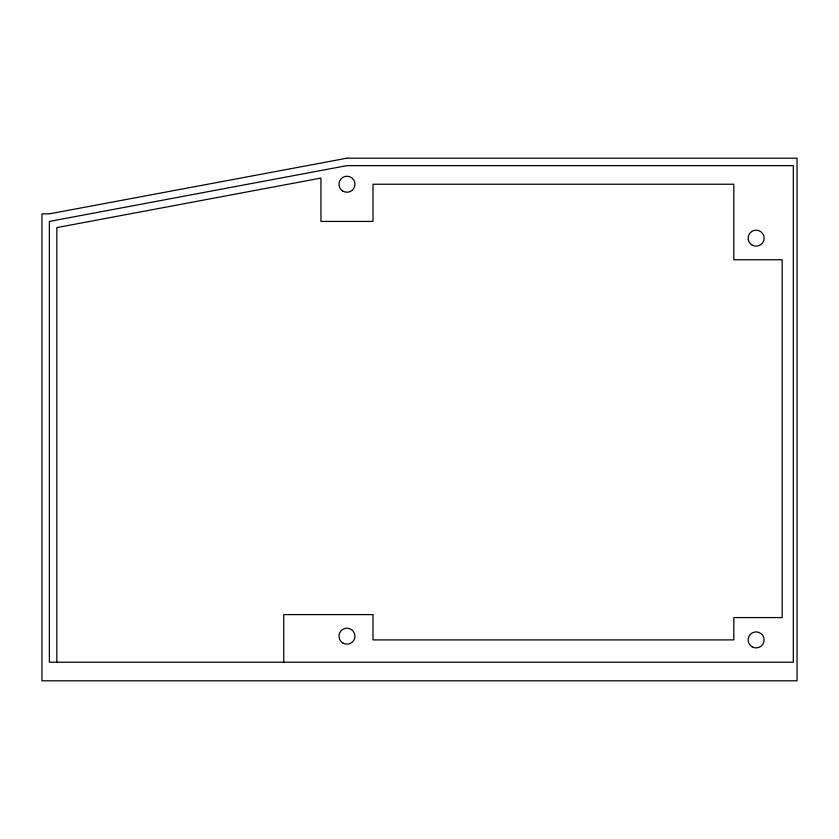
<?xml version="1.0" encoding="UTF-8"?>
<svg xmlns="http://www.w3.org/2000/svg" width="839" height="839" viewBox="0 0 839 839"><rect width="100%" height="100%" fill="white"/><g stroke="black" fill="none" stroke-linecap="round" stroke-linejoin="round"><path stroke-width="1.26" d="M283.729 662.212L283.729 614.599L373.009 614.599L373.009 639.895L733.81 639.895L733.81 617.577L782.168 617.577L782.168 259.744L733.81 259.744L733.81 184.234L373.009 184.234L373.009 221.423L320.928 221.423L320.928 178.078L56.832 227.6L56.832 662.212M346.968 158.193L49.386 213.861L41.95 213.861L41.95 680.807L797.05 680.807L797.05 158.193L346.968 158.193M346.968 165.629L49.386 221.423L49.386 662.212L793.327 662.212L793.327 165.629L346.968 165.629M342.962 643.094A8.002 8.002 0 0 0 354.96 636.172A8.002 8.002 0 0 0 342.962 629.25A8.002 8.002 0 0 0 342.962 643.094M342.962 191.156A8.002 8.002 0 0 0 354.96 184.234A8.002 8.002 0 0 0 342.962 177.302A8.002 8.002 0 0 0 342.962 191.156M752.132 245.093A8.002 8.002 0 0 0 764.13 238.161A8.002 8.002 0 0 0 752.132 231.239A8.002 8.002 0 0 0 752.132 245.093M752.132 646.817A8.002 8.002 0 0 0 764.13 639.895A8.002 8.002 0 0 0 752.132 632.963A8.002 8.002 0 0 0 752.132 646.817"/></g></svg>
